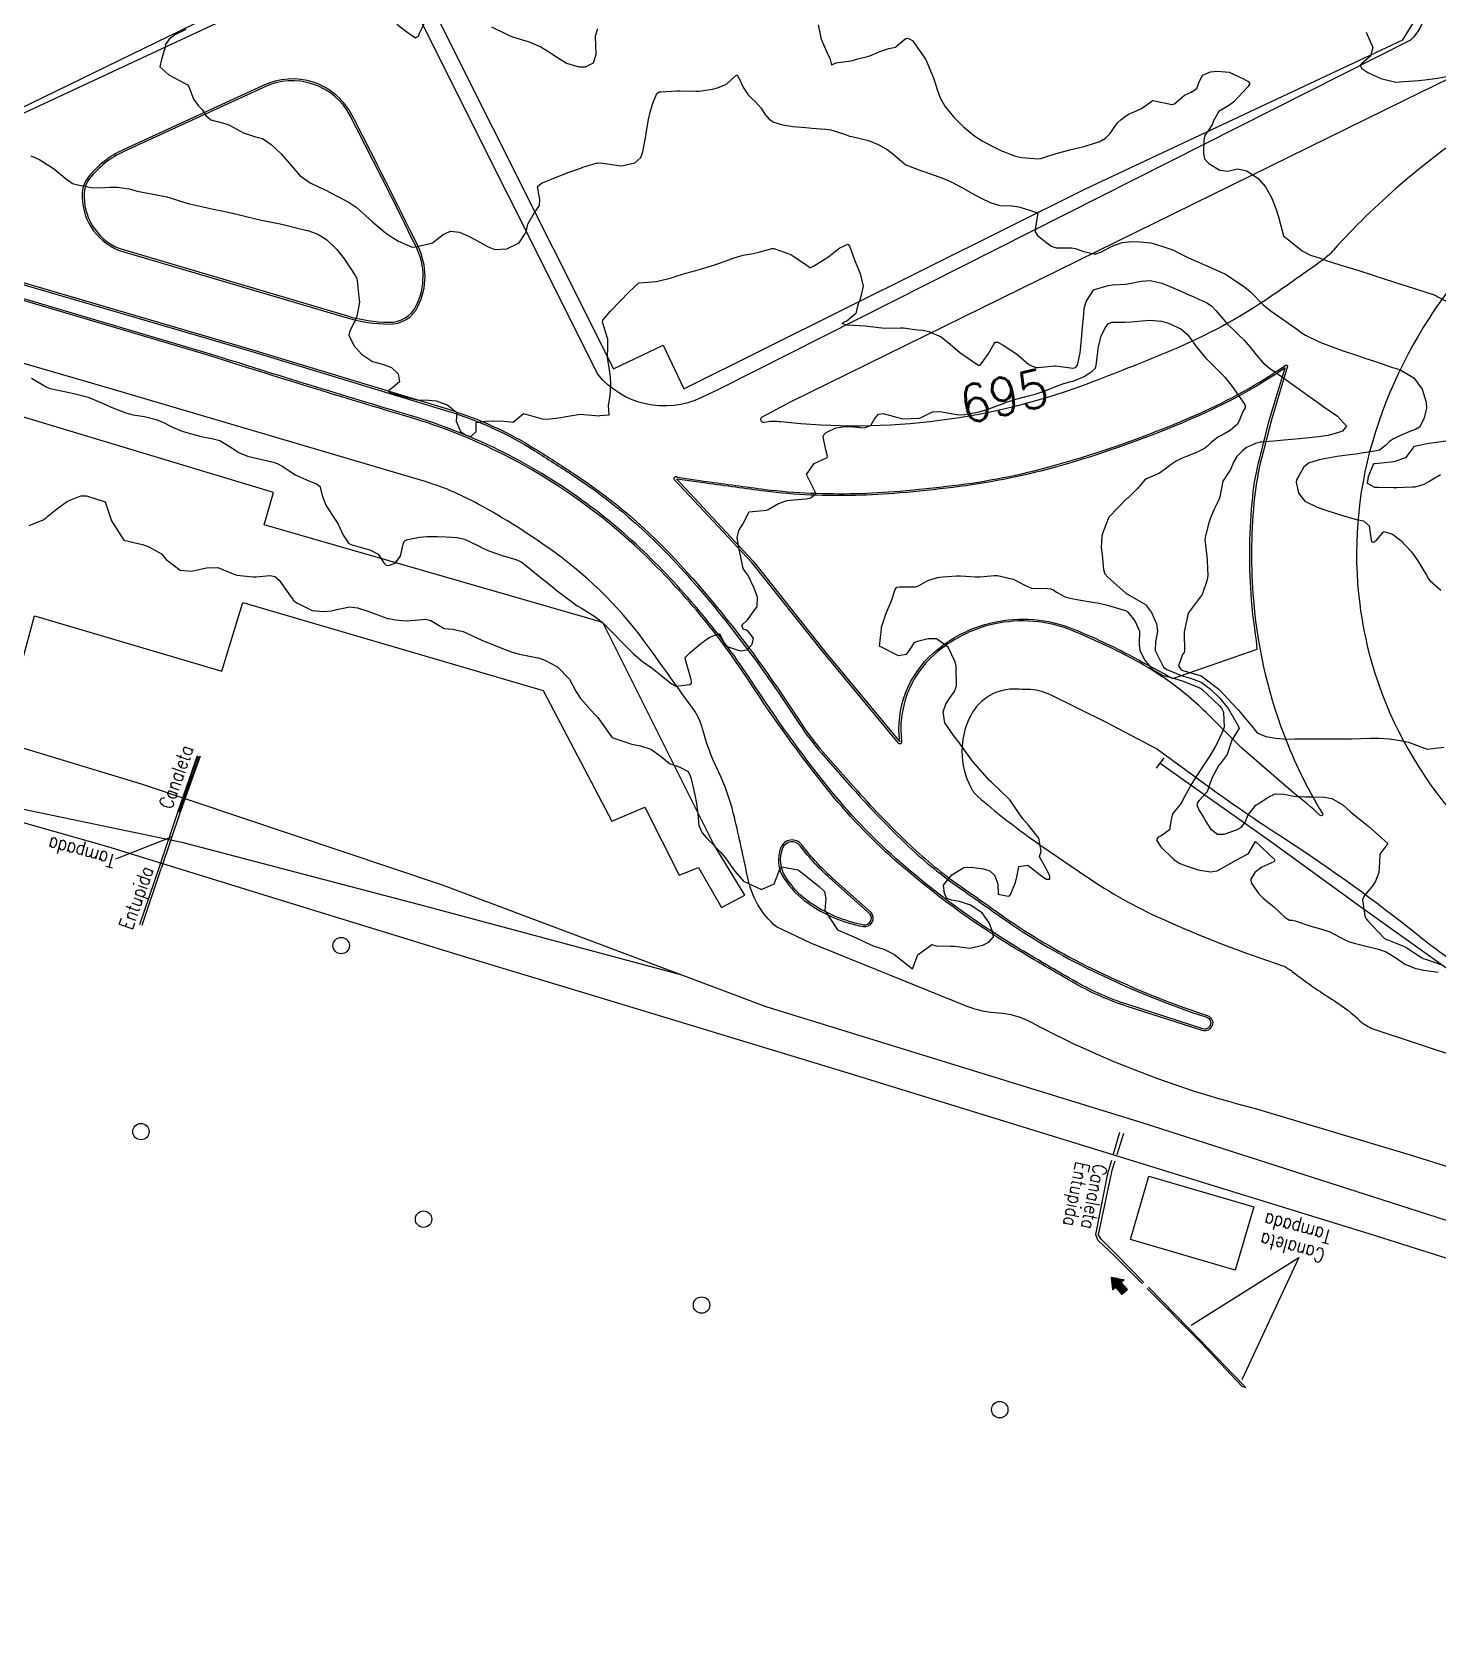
# Model space of a CAD drawing. Header units: metres. Extents: x 286371 to 293043, y 7462578 to 7466404.
# Drawn here: x 288506.8 to 288655.3, y 7465092.8 to 7465263 of the extents above; entities that cross this region are included whole.
import ezdxf
from ezdxf.enums import TextEntityAlignment as Align

# ---------------------------------------------------------------- set-up
doc = ezdxf.new("R2010")
doc.units = ezdxf.units.M
doc.header["$MEASUREMENT"] = 0
doc.linetypes.add('CONTINUO', pattern=[0])
doc.linetypes.add('TRACEJADO', pattern=[8.7, 8, -0.7])
for name, color, linetype in [('CANALETA', 151, 'Continuous'), ('Canteiro', 45, 'Continuous'), ('Cotas', 45, 'Continuous'), ('Curvas de Nivel 1m', 11, 'Continuous'), ('Curvas de Nivel 5m', 15, 'Continuous'), ('Edificações', 30, 'Continuous'), ('Linha Férrea', 20, 'Continuous'), ('Pontes_Viadutos_Tubos', 190, 'Continuous'), ('Postes', 20, 'Continuous'), ('TEXTO', 45, 'Continuous'), ('Vias primárias', 230, 'Continuous')]:
    doc.layers.add(name, color=color, linetype=linetype)
doc.styles.add('ROMANS', font='romans', dxfattribs={"height": 0.2})
doc.styles.add('Style-STANDARD', font='STANDARD.shx')

msp = doc.modelspace()

# ---------------------------------------------------------------- hatches: boundary and pattern name
at = {"layer": 'TEXTO'}
msp.add_hatch(color=256, dxfattribs=at).paths.add_polyline_path([(288621.96, 7465129.72), (288621.28, 7465130.48), (288620.96, 7465130.19), (288620.82, 7465131.53), (288622.14, 7465131.26), (288621.83, 7465130.97), (288622.51, 7465130.22)])

# ---------------------------------------------------------------- linework, layer by layer
at = {"layer": 'CANALETA', "linetype": 'TRACEJADO', "flags": 128}
for points in [[(288522.25, 7465180.73), (288522.47, 7465180.65)], [(288518.21, 7465168.79), (288520.23, 7465174.76)], [(288518.43, 7465168.71), (288520.45, 7465174.68)], [(288619.18, 7465136.06), (288620.44, 7465142.47), (288621.7, 7465146.86)], [(288619.44, 7465136.02), (288620.88, 7465142.84), (288622.13, 7465146.73)], [(288630.22, 7465124.68), (288621.13, 7465133.79)], [(288630.33, 7465124.75), (288621.3, 7465133.97)], [(288633.47, 7465121.24), (288634.59, 7465120.02), (288635, 7465119.9), (288633.64, 7465121.3)]]:
    msp.add_lwpolyline(points, dxfattribs=at)
at = {"layer": 'CANALETA', "linetype": 'CONTINUO'}
for points in [[(288520.23, 7465174.76, 696.01), (288522.25, 7465180.73, 695.87), (288524.3, 7465186.62, 695.89)], [(288524.57, 7465186.54, 695.94), (288522.47, 7465180.65, 695.86), (288520.45, 7465174.68, 696.01)], [(288522.3, 7465180.76, 695.46), (288524.33, 7465186.55, 695.6)], [(288522.42, 7465180.69, 695.46), (288524.51, 7465186.55, 695.6)], [(288621.13, 7465133.79, 696.13), (288619.39, 7465135.43, 695.98), (288619.18, 7465136.06, 696.26)], [(288621.3, 7465133.97, 695.95), (288619.73, 7465135.55, 696), (288619.44, 7465136.02, 696.26)], [(288629.24, 7465126.46, 0), (288640.59, 7465133.62, 0), (288634.57, 7465120.7, 0)], [(288633.47, 7465121.24, 696.47), (288630.22, 7465124.68, 696.44)], [(288633.64, 7465121.3, 696.47), (288630.33, 7465124.75, 696.46)]]:
    msp.add_polyline3d(points, dxfattribs=at)
at = {"layer": 'Canteiro'}
for points in [[(288531.25, 7465257.15), (288516.52, 7465250.4, 0.117172), (288512.9, 7465247.58, 0.154186), (288512.32, 7465246.07, 0.320372), (288515.98, 7465240.19), (288540.13, 7465233.04, 0.067934), (288544.52, 7465232.37, 0.28999), (288547.39, 7465234.12, 0.232845), (288547.4, 7465240.29, 0.004482), (288540.44, 7465254.13, 0.410443)], [(288636.14, 7465198.78, -0.023243), (288635.56, 7465203.65, -0.044187), (288635.73, 7465213.93, -0.036441), (288636.47, 7465218.05), (288637.51, 7465222.12), (288639.15, 7465227.55, -0.044781), (288630.12, 7465222.54, -0.037041), (288614.64, 7465217.01, -0.037349), (288604.08, 7465214.93, -0.008097), (288598.47, 7465214.35, -0.031882), (288589.07, 7465214.13, -0.021445), (288584.21, 7465214.54, -0.003923), (288577.98, 7465215.37), (288574.95, 7465215.81, -0.083877), (288574.88, 7465215.83), (288582.98, 7465207.14), (288590.54, 7465197.62), (288598.45, 7465188.08, -0.247418), (288602.02, 7465197.47, -0.125507), (288608.29, 7465200.68, -0.15412), (288616.8, 7465199.98, -0.024189), (288623, 7465197.08, 0.005694), (288627.3, 7465194.77), (288636.21, 7465197.87)], [(288595.29, 7465169.91), (288591.3, 7465173.46, -0.04773), (288587.94, 7465177.08, 0.581344), (288586.08, 7465176.83, 0.245607), (288586.38, 7465173.77, 0.09351), (288588.85, 7465171.21, 0.108177), (288594.62, 7465168.76, 0.703917)]]:
    msp.add_lwpolyline(points, format="xyb", close=True, dxfattribs=at)
msp.add_lwpolyline([(288501.95, 7465237.49), (288529.93, 7465229.32), (288550.72, 7465222.99, -0.066343), (288559.9, 7465218.8, -0.004846), (288563.86, 7465216.26, -0.063812), (288575.2, 7465206.56, -0.0311), (288584.46, 7465194.96, -0.008169), (288587.87, 7465189.93, 0.034791), (288590.19, 7465186.87), (288593.41, 7465183.22, 0.022364), (288599.43, 7465176.99, 0.037234), (288604.76, 7465172.65, -0.002292), (288608.92, 7465169.72, 0.036792), (288617.39, 7465164.59, 0.038264), (288630.87, 7465158.98, -0.998544), (288630.47, 7465157.77), (288622.42, 7465160.36, -0.051273), (288617.18, 7465162.66, -0.006638), (288610.74, 7465166.43, -0.044986), (288598.07, 7465175.73, -0.043462), (288590.86, 7465183.3, -0.024143), (288582.86, 7465194.38, 0.057639), (288571.39, 7465208.19, 0.073972), (288556.7, 7465218.58, 0.044762), (288546.75, 7465222.53, -0.004705), (288525.67, 7465229.01), (288476.94, 7465243.45)], format="xyb", dxfattribs=at)
at = {"layer": 'Curvas de Nivel 1m', "flags": 128}
for points, elevation in [([(288523.04, 7465263.29), (288521.9, 7465262.72), (288521.31, 7465262.25), (288520.92, 7465261.7), (288520.82, 7465261.32), (288520.5, 7465260.11), (288520.3, 7465259.33), (288521.25, 7465258.49), (288522.85, 7465257.67), (288523.23, 7465257.46), (288523.37, 7465257.28), (288523.87, 7465255.94), (288524.37, 7465255.27), (288524.77, 7465254.85), (288525.18, 7465254.19), (288525.69, 7465253.76), (288527.17, 7465253.37), (288527.58, 7465253.22), (288529.15, 7465252.38), (288530.32, 7465252), (288531.14, 7465251.77), (288532.07, 7465251.15), (288533.12, 7465250.16), (288534, 7465249.12), (288535.09, 7465247.86), (288536.18, 7465247.09), (288537.07, 7465246.69), (288537.77, 7465246.36), (288539.05, 7465245.69), (288540.32, 7465245.03), (288541.04, 7465244.54), (288542.77, 7465242.99), (288543.01, 7465242.76), (288544.15, 7465241.81), (288544.99, 7465241.24), (288545.51, 7465240.95), (288546.97, 7465240.31), (288547.53, 7465240.36), (288548.98, 7465240.72), (288549.11, 7465240.77), (288549.27, 7465240.89), (288550.23, 7465241.64), (288551, 7465241.99), (288551.95, 7465241.89), (288552.98, 7465241.44), (288554.11, 7465240.82), (288554.97, 7465240.32), (288555.69, 7465240.07), (288556.96, 7465240.12), (288558.25, 7465240.75), (288558.99, 7465241.89), (288559.15, 7465242.59), (288559.19, 7465242.73), (288559.86, 7465243.89), (288560.42, 7465244.71), (288560.44, 7465245.32), (288560.18, 7465246.72), (288560.7, 7465247.08), (288561.07, 7465247.24), (288562.1, 7465247.67), (288563.08, 7465248.05), (288563.54, 7465248.21), (288564.76, 7465248.65), (288565, 7465248.74), (288565.1, 7465248.77), (288566.54, 7465249.19), (288567.1, 7465249.18), (288568.78, 7465248.91), (288569.1, 7465248.9), (288570.48, 7465249.19), (288571.11, 7465249.77), (288571.31, 7465250.36), (288571.35, 7465250.55), (288571.62, 7465252.07), (288571.71, 7465252.55), (288571.93, 7465253.78), (288572.1, 7465254.54), (288572.35, 7465255.39), (288572.8, 7465256.53), (288573.06, 7465256.7), (288573.23, 7465256.72), (288574.92, 7465256.8), (288575.22, 7465256.82), (288576.91, 7465256.78), (288577.22, 7465256.77), (288578.69, 7465256.97), (288579.22, 7465257.12), (288580.15, 7465257.51), (288581.12, 7465258.41), (288581.24, 7465258.46), (288581.29, 7465258.45), (288581.34, 7465258.4), (288581.94, 7465257.11), (288582.46, 7465256.39), (288582.83, 7465256), (288583.2, 7465255.67), (288583.8, 7465254.97), (288584.21, 7465254.35), (288584.65, 7465253.82), (288585.17, 7465253.51), (288586.07, 7465253.23), (288587.17, 7465253.05), (288588.52, 7465252.93), (288589.16, 7465252.87), (288590.66, 7465252.75), (288591.16, 7465252.68), (288592.61, 7465252.22), (288593.15, 7465252.04), (288593.38, 7465251.98), (288595.14, 7465251.56), (288596.18, 7465251.13), (288597.13, 7465250.6), (288597.72, 7465250.15), (288599.11, 7465248.99), (288600.86, 7465248.34), (288601.1, 7465248.27), (288601.61, 7465248.09), (288603.09, 7465247.55), (288603.96, 7465247.17), (288605.07, 7465246.58), (288606.06, 7465246.02), (288607.06, 7465245.49), (288608.01, 7465245.02), (288609.04, 7465244.71), (288610.34, 7465244.65), (288611.04, 7465244.57), (288613.02, 7465243.91), (288612.74, 7465242.18), (288612.75, 7465241.92), (288612.99, 7465241.53), (288614.45, 7465240.42), (288614.97, 7465240.24), (288616.6, 7465240.23), (288616.97, 7465240.17), (288617.88, 7465239.84), (288618.96, 7465239.59), (288619.18, 7465239.6), (288619.75, 7465239.81), (288620.54, 7465240.24), (288620.97, 7465240.46), (288621.94, 7465240.81), (288622.98, 7465240.9), (288623.85, 7465240.88), (288624.98, 7465240.76), (288626.34, 7465240.35), (288626.97, 7465240.12), (288627.28, 7465240.01), (288627.91, 7465239.69), (288628.96, 7465239.18), (288630, 7465238.71), (288630.94, 7465238.29), (288632.48, 7465237.61), (288632.79, 7465237.47), (288632.93, 7465237.4), (288633.49, 7465237.03), (288634.91, 7465236.08), (288635.5, 7465235.57), (288636.88, 7465234.19), (288637.69, 7465233.53), (288638.86, 7465232.72), (288640.59, 7465231.49), (288640.84, 7465231.3), (288641.3, 7465231.01), (288642.82, 7465230.26), (288644.67, 7465229.56), (288644.81, 7465229.52), (288645.09, 7465229.42), (288646.8, 7465228.85), (288647.59, 7465228.58), (288648.79, 7465228.18), (288650.51, 7465227.6), (288650.78, 7465227.52), (288651.36, 7465227.33), (288652.76, 7465226.49), (288653.63, 7465225.29), (288654.06, 7465223.95), (288654.07, 7465223.28), (288653.8, 7465222.19), (288653.33, 7465221.29), (288652.93, 7465221.06), (288652.68, 7465220.97), (288651.49, 7465220.5), (288650.67, 7465220.09), (288650.2, 7465219.81), (288649.76, 7465219.35), (288649.13, 7465218.87), (288648.64, 7465218.75), (288647.43, 7465218.59), (288646.64, 7465218.44), (288645.72, 7465218.33), (288644.64, 7465218.2), (288643.09, 7465217.91), (288642.63, 7465217.82), (288641.63, 7465217.48), (288641.08, 7465217.02), (288640.6, 7465216.14), (288640.37, 7465215.72), (288640.32, 7465215.5), (288640.58, 7465214.32), (288641.24, 7465213.48), (288642.55, 7465212.85), (288643.46, 7465212.54), (288644.55, 7465212.18), (288645.11, 7465211.99), (288646.54, 7465211.58), (288646.68, 7465211.55), (288647.43, 7465211.39), (288648.02, 7465210.87), (288648.23, 7465209.37), (288648.31, 7465209.17), (288648.5, 7465209.15), (288648.81, 7465209.36), (288649.59, 7465210.28), (288650.51, 7465210.01), (288651.39, 7465209.32), (288652.49, 7465208.13), (288653.09, 7465207.3), (288654.08, 7465205.65), (288654.3, 7465205.28), (288654.44, 7465205.1), (288655.59, 7465204.09)], 693), ([(288545.33, 7465263.84), (288546.52, 7465262.93), (288547.31, 7465262.41), (288547.62, 7465262.6), (288547.74, 7465262.91), (288548.27, 7465263.96)], 692), ([(288555.33, 7465263.56), (288556.99, 7465262.77), (288557.31, 7465262.61), (288557.56, 7465262.51), (288559.3, 7465261.97), (288560.56, 7465261.45), (288561.29, 7465261), (288561.7, 7465260.7), (288563.27, 7465259.72), (288564.57, 7465259.35), (288565.26, 7465259.36), (288566.12, 7465259.78), (288566.39, 7465260.63), (288566.36, 7465261.56), (288566.33, 7465262.63), (288566.57, 7465263.38)], 692), ([(288589.82, 7465263.78), (288590.14, 7465262.26), (288590.87, 7465260.66), (288591.06, 7465260.25), (288591.26, 7465259.54), (288591.75, 7465259.75), (288593.27, 7465259.99), (288593.46, 7465260.03), (288594.04, 7465260.2), (288595.04, 7465260.42), (288595.28, 7465260.49), (288596.45, 7465261), (288597.29, 7465261.27), (288598.01, 7465261.43), (288598.8, 7465262.13), (288599.08, 7465262.35), (288599.31, 7465262.36), (288599.79, 7465262.12), (288601.1, 7465260.27), (288601.2, 7465260.1), (288601.27, 7465259.96), (288602.06, 7465258.08), (288602.45, 7465256.85), (288602.71, 7465256.07), (288603.2, 7465255.18), (288604.12, 7465254.05), (288605.17, 7465253.01), (288606.38, 7465252.02), (288607.15, 7465251.53), (288608.14, 7465250.99), (288609.13, 7465250.51), (288610.59, 7465249.95), (288611.12, 7465249.79), (288611.3, 7465249.77), (288613.12, 7465249.62), (288613.37, 7465249.66), (288614.1, 7465249.9), (288614.87, 7465250.15), (288615.13, 7465250.23), (288616.41, 7465250.59), (288617.14, 7465250.74), (288618.02, 7465250.96), (288619.14, 7465251.31), (288619.53, 7465251.44), (288620.19, 7465251.81), (288620.66, 7465252.3), (288621.17, 7465253.06), (288621.5, 7465253.46), (288621.85, 7465253.77), (288622.62, 7465254.34), (288623.2, 7465254.58), (288624, 7465254.94), (288625.06, 7465255.73), (288625.16, 7465255.78), (288625.22, 7465255.79), (288625.55, 7465255.72), (288627.2, 7465255.37), (288627.46, 7465255.43), (288627.77, 7465255.69), (288628.54, 7465256.36), (288629.22, 7465256.67), (288629.83, 7465257.06), (288630.05, 7465257.65), (288630.43, 7465258.47), (288631.26, 7465258.82), (288631.99, 7465258.9), (288633.26, 7465258.77), (288634.75, 7465258.08), (288635.24, 7465257.78), (288635.43, 7465257.57), (288635.23, 7465257.24), (288633.71, 7465255.6), (288633.2, 7465255.25), (288632.17, 7465254.64), (288631.59, 7465253.63), (288631.48, 7465253.32), (288631.16, 7465252.8), (288630.69, 7465252.1), (288630.56, 7465251.64), (288630.53, 7465250.23), (288630.65, 7465249.64), (288631.11, 7465249.12), (288632.26, 7465248.45), (288633.09, 7465248.33), (288634.12, 7465248.56), (288635.1, 7465248.36), (288636.31, 7465247.56), (288637.07, 7465246.67), (288637.7, 7465245.53), (288638.18, 7465244.38), (288638.45, 7465243.52), (288638.99, 7465241.51), (288640.97, 7465239.92), (288641.82, 7465239.47), (288642.96, 7465239.09), (288643.49, 7465238.91), (288644.95, 7465238.44), (288646.33, 7465238.02), (288646.94, 7465237.83), (288648.35, 7465237.37), (288648.93, 7465237.18), (288649.19, 7465237.1), (288650.92, 7465236.53), (288652.05, 7465236.18), (288652.91, 7465235.91), (288654.89, 7465235.27), (288656.88, 7465234.21)], 692), ([(288647.7, 7465263.01), (288648.43, 7465261.38), (288648.18, 7465260.48), (288647.27, 7465259.69), (288647.13, 7465259.54), (288647.12, 7465259.4), (288647.26, 7465259.16), (288647.9, 7465258.74), (288649.25, 7465258.1), (288650.84, 7465257.74), (288651.24, 7465257.76), (288651.71, 7465257.8), (288653.24, 7465257.91), (288653.92, 7465257.97), (288655.25, 7465258.14), (288656.19, 7465258.31)], 691), ([(288506.7, 7465249.96), (288507.12, 7465249.77), (288507.62, 7465249.53), (288509.09, 7465248.62), (288510.46, 7465247.48), (288511.07, 7465247.04), (288511.65, 7465246.88), (288513.06, 7465246.62), (288513.93, 7465246.56), (288515.06, 7465246.64), (288515.82, 7465246.64), (288517.06, 7465246.46), (288517.92, 7465246.23), (288519.05, 7465246), (288519.61, 7465245.9), (288521.05, 7465245.6), (288522.08, 7465245.3), (288523.04, 7465244.99), (288523.43, 7465244.89), (288525.03, 7465244.52), (288525.94, 7465244.33), (288527.03, 7465244.09), (288528.45, 7465243.78), (288529.02, 7465243.66), (288531.01, 7465243.16), (288533.01, 7465242.78), (288533.47, 7465242.67), (288535, 7465242.28), (288536.06, 7465242.03), (288536.99, 7465241.68), (288537.96, 7465241.06), (288538.97, 7465240.09), (288539.8, 7465239.03), (288540.93, 7465237.31), (288541.1, 7465237.01), (288541.16, 7465236.77), (288541.32, 7465235.01), (288541.39, 7465234.5), (288541.12, 7465233.01), (288541.03, 7465232.84), (288540.85, 7465232.43), (288540.38, 7465231.47), (288540.28, 7465231.02), (288540.81, 7465229.93), (288541.61, 7465229), (288542.78, 7465228.24), (288543.82, 7465227.93), (288544.77, 7465227.59), (288545.49, 7465226.94), (288545.62, 7465226.07), (288544.74, 7465225.33), (288544.51, 7465225.18), (288544.54, 7465224.96), (288544.73, 7465224.87), (288544.84, 7465224.84), (288546.73, 7465224.37), (288547.46, 7465224.17), (288548.72, 7465224.16), (288549.51, 7465224.09), (288550.72, 7465223.63), (288551.67, 7465222.85), (288551.61, 7465221.93), (288552.07, 7465220.84), (288552.67, 7465220.45), (288553.17, 7465220.32), (288553.7, 7465220.82), (288553.71, 7465221.79), (288554.69, 7465221.92), (288555.53, 7465221.95), (288556.69, 7465221.92), (288557.61, 7465221.84), (288558.7, 7465222.74), (288560.7, 7465222.18), (288561.25, 7465222.15), (288562.7, 7465222.3), (288563.01, 7465222.37), (288564.7, 7465222.65), (288566.7, 7465222.5), (288566.82, 7465222.51), (288567.78, 7465222.61), (288567.69, 7465223.57), (288567.86, 7465224.6), (288567.94, 7465225.79), (288567.91, 7465226.6), (288567.77, 7465227.61), (288567.6, 7465228.6), (288567.62, 7465229.79), (288567.61, 7465230.6), (288567.07, 7465232.39), (288567.08, 7465232.61), (288567.91, 7465233.56), (288568.88, 7465234.58), (288569.88, 7465235.59), (288570.91, 7465236.55), (288572.77, 7465236.68), (288572.92, 7465236.7), (288574.35, 7465237.07), (288574.93, 7465237.26), (288575.85, 7465237.56), (288576.93, 7465237.85), (288577.42, 7465237.98), (288578.94, 7465238.43), (288580.42, 7465238.95), (288580.96, 7465239.16), (288581.91, 7465239.44), (288582.96, 7465239.65), (288583.56, 7465239.77), (288584.97, 7465240.15), (288585.16, 7465240.15), (288586.96, 7465239.54), (288588.77, 7465238.29), (288588.94, 7465238.16), (288589.08, 7465238.14), (288589.33, 7465238.28), (288590.31, 7465238.9), (288590.96, 7465239.33), (288591.48, 7465239.73), (288592.12, 7465240.24), (288592.98, 7465240.63), (288593.16, 7465240.41), (288593.23, 7465240.22), (288593.69, 7465238.95), (288593.98, 7465238.2), (288594.26, 7465237.52), (288594.58, 7465236.2), (288594.28, 7465234.81), (288594.03, 7465234.21), (288593.8, 7465233.28), (288592.85, 7465232.5), (288592.65, 7465232.42), (288592.32, 7465232.23), (288592.84, 7465232.12), (288592.95, 7465232.11), (288594.84, 7465231.99), (288595.07, 7465231.96), (288596.84, 7465231.76), (288598.5, 7465231.79), (288598.84, 7465231.78), (288600.31, 7465231.58), (288600.84, 7465231.53), (288601.52, 7465231.4), (288602.83, 7465230.82), (288603.79, 7465230.05), (288604.8, 7465229.18), (288606.48, 7465228.01), (288606.78, 7465227.84), (288606.94, 7465227.85), (288607.07, 7465228), (288607.78, 7465229.01), (288608.35, 7465229.98), (288608.52, 7465230.28), (288608.82, 7465230.27), (288609.39, 7465229.97), (288610.8, 7465229.03), (288612.1, 7465227.92), (288612.78, 7465227.61), (288613.08, 7465227.61), (288614.78, 7465227.77), (288614.9, 7465227.76), (288616.78, 7465227.54), (288617.02, 7465227.61), (288617.22, 7465227.85), (288617.5, 7465229.15), (288617.59, 7465229.84), (288617.68, 7465230.99), (288617.75, 7465231.84), (288617.85, 7465232.85), (288617.94, 7465233.84), (288618.14, 7465234.58), (288618.9, 7465235.77), (288618.93, 7465235.79), (288619.03, 7465235.82), (288620.48, 7465236.24), (288620.91, 7465236.31), (288622.29, 7465236.39), (288622.91, 7465236.49), (288623.95, 7465236.72), (288624.92, 7465236.77), (288626.15, 7465236.49), (288626.91, 7465236.19), (288628.08, 7465235.69), (288628.9, 7465235.32), (288629.52, 7465235.04), (288630.89, 7465234.42), (288631.37, 7465234.12), (288631.85, 7465233.63), (288632.86, 7465232.41), (288633.24, 7465232), (288633.65, 7465231.6), (288634.27, 7465231.02), (288634.83, 7465230.47), (288635.25, 7465230), (288635.6, 7465229.57), (288636.13, 7465228.89), (288636.79, 7465228.13), (288637.51, 7465227.53), (288638.76, 7465226.66), (288640.4, 7465225.49), (288640.6, 7465225.35), (288640.74, 7465225.24), (288641.53, 7465224.68), (288642.72, 7465223.82), (288643.26, 7465223.45), (288644.7, 7465222.44), (288645.62, 7465221.41), (288645.22, 7465220.87), (288644.67, 7465220.68), (288643.68, 7465220.43), (288642.67, 7465220.28), (288641.33, 7465220.15), (288640.66, 7465220.07), (288639.05, 7465219.91), (288638.66, 7465219.87), (288638.34, 7465219.85), (288636.66, 7465219.72), (288636.52, 7465219.7), (288636.03, 7465219.56), (288635.09, 7465219.14), (288634.64, 7465218.81), (288634.05, 7465218.18), (288633.71, 7465217.6), (288633.4, 7465216.81), (288632.59, 7465215.61), (288632.26, 7465213.93), (288632.15, 7465213.62), (288631.62, 7465212.56), (288631.23, 7465211.63), (288631.07, 7465211.1), (288630.7, 7465209.64), (288630.69, 7465209.45), (288630.88, 7465207.64), (288630.92, 7465207.18), (288630.98, 7465205.64), (288630.91, 7465205.16), (288630.41, 7465203.64), (288629.54, 7465202.51), (288628.93, 7465201.67), (288628.52, 7465199.83), (288628.5, 7465199.67), (288628.49, 7465199.53), (288628.53, 7465197.67), (288628.49, 7465197.51), (288628.32, 7465197.29), (288627.89, 7465196.09), (288628.19, 7465195.68), (288628.29, 7465195.62), (288628.36, 7465195.6), (288630.28, 7465195.04), (288632.16, 7465193.62), (288632.26, 7465193.51), (288634.07, 7465191.59), (288634.23, 7465191.41), (288635.78, 7465189.56), (288636.19, 7465189.02), (288637.1, 7465188.62), (288638.18, 7465188.45), (288639.32, 7465188.36), (288640.18, 7465188.38), (288641.27, 7465188.39), (288642.18, 7465188.39), (288643.24, 7465188.39), (288644.18, 7465188.39), (288645.2, 7465188.39), (288646.18, 7465188.4), (288647.15, 7465188.42), (288648.18, 7465188.44), (288649.1, 7465188.44), (288650.18, 7465188.37), (288651.29, 7465188.21), (288652.17, 7465188.02), (288654.16, 7465187.28), (288655.92, 7465187.51)], 694), ([(288656.12, 7465219.8), (288654.66, 7465219.62), (288654.35, 7465219.58), (288652.96, 7465219.3), (288652.73, 7465219.23), (288652.65, 7465219.07), (288651.88, 7465218.07), (288650.63, 7465217.65), (288650.36, 7465217.61), (288648.63, 7465217.44), (288648.56, 7465217.43), (288648.45, 7465217.37), (288647.92, 7465216.06), (288647.83, 7465215.38), (288648.59, 7465214.96), (288649, 7465214.95), (288650.59, 7465214.94), (288650.97, 7465214.94), (288652.59, 7465215), (288652.88, 7465215.01), (288653.85, 7465215.29), (288654.33, 7465215.55), (288654.6, 7465215.74), (288655.56, 7465216.31)], 692), ([(288506.51, 7465210.92), (288508, 7465211.51), (288508.3, 7465211.73), (288508.53, 7465211.94), (288509.4, 7465212.63), (288510.55, 7465213.47), (288511.98, 7465214.04), (288512.56, 7465214.03), (288514.55, 7465213.41), (288515.22, 7465211.4), (288516.49, 7465209.38), (288518.49, 7465208.91), (288519.16, 7465208.67), (288520.47, 7465207.91), (288520.97, 7465207.32), (288522.45, 7465206.18), (288523.65, 7465206.08), (288524.45, 7465206.26), (288525.25, 7465206.45), (288526.45, 7465206.48), (288527.71, 7465205.95), (288528.44, 7465205.66), (288530.14, 7465205.48), (288530.44, 7465205.48), (288531.97, 7465205.63), (288532.44, 7465205.54), (288532.9, 7465205.14), (288534.18, 7465203.35), (288534.34, 7465203.12), (288534.4, 7465203.04), (288534.76, 7465202.75), (288536.39, 7465201.92), (288537.61, 7465201.84), (288538.39, 7465201.91), (288539.33, 7465202.1), (288540.39, 7465202.32), (288541.18, 7465202.22), (288542.38, 7465201.82), (288544.17, 7465201.16), (288544.37, 7465201.1), (288544.48, 7465201.08), (288545.18, 7465200.95), (288546.36, 7465200.83), (288547.25, 7465200.92), (288548.37, 7465201.01), (288548.93, 7465200.89), (288549.82, 7465200.34), (288550.35, 7465200.03), (288551.25, 7465199.95), (288552.35, 7465199.71), (288554.33, 7465198.8), (288556.32, 7465198), (288557.53, 7465197.54), (288558.31, 7465197.31), (288560.05, 7465196.98), (288560.31, 7465196.92), (288560.98, 7465196.7), (288562.29, 7465195.98), (288563.57, 7465194.67), (288564.26, 7465193.43), (288564.72, 7465192.65), (288566.22, 7465190.98), (288566.55, 7465190.62), (288567.58, 7465189.21), (288568.02, 7465188.6), (288568.18, 7465188.48), (288568.37, 7465188.41), (288570.17, 7465187.82), (288571.08, 7465187.64), (288572.17, 7465187.29), (288573.26, 7465186.52), (288574.13, 7465185.79), (288575.22, 7465185.39), (288576.12, 7465184.94), (288576.33, 7465184.47), (288576.41, 7465184.17), (288576.8, 7465182.46), (288577, 7465181.54), (288577.12, 7465180.46), (288577.24, 7465179.25), (288577.58, 7465178.45), (288578.02, 7465177.95), (288579.52, 7465176.42), (288579.99, 7465175.88), (288581.05, 7465174.4), (288581.95, 7465173.34), (288583.79, 7465172.5), (288583.94, 7465172.5), (288585.19, 7465173.09), (288585.69, 7465174.33), (288585.74, 7465174.55), (288585.97, 7465174.87), (288587.73, 7465174.54), (288587.96, 7465174.35), (288588.03, 7465174.29), (288589.94, 7465172.79), (288590.49, 7465172.26), (288590.65, 7465171.52), (288590.55, 7465170.25), (288591.87, 7465168.23), (288593.86, 7465167.36), (288595.4, 7465166.63), (288595.85, 7465166.45), (288596.78, 7465166.16), (288597.83, 7465165.63), (288599.8, 7465164.11), (288600.36, 7465165.57), (288601.08, 7465166.1), (288601.52, 7465166.41), (288601.84, 7465166.66), (288602.3, 7465166.54), (288603.84, 7465166.48), (288604.28, 7465166.49), (288605.84, 7465166.29), (288607.24, 7465166.6), (288607.85, 7465166.9), (288608.37, 7465167.46), (288608.27, 7465167.98), (288607.88, 7465168.94), (288607.17, 7465170), (288605.91, 7465170.83), (288604.76, 7465171.19), (288603.92, 7465171.34), (288603.41, 7465171.54), (288603.19, 7465172.06), (288603.09, 7465172.92), (288603.96, 7465174.04), (288605.22, 7465174.78), (288605.98, 7465174.84), (288607.31, 7465174.66), (288607.97, 7465174.46), (288608.47, 7465173.98), (288608.83, 7465173.08), (288608.84, 7465171.97), (288609.92, 7465171.77), (288610.06, 7465171.82), (288610.14, 7465171.95), (288610.68, 7465173.2), (288610.86, 7465173.94), (288611.02, 7465174.89), (288611.98, 7465175.06), (288613.45, 7465173.9), (288613.95, 7465173.58), (288614.29, 7465173.55), (288614.32, 7465173.89), (288613.96, 7465174.62), (288613.21, 7465175.91), (288613.38, 7465176.52), (288613.15, 7465177.91), (288612.04, 7465179.28), (288611.47, 7465179.93), (288610.08, 7465181.95), (288608.11, 7465183.83), (288607.94, 7465183.99), (288606.14, 7465186.01), (288604.69, 7465188.04), (288604.18, 7465188.7), (288603.22, 7465190.06), (288603.03, 7465191.25), (288603.33, 7465192.06), (288603.69, 7465192.61), (288604.25, 7465193.37), (288604.42, 7465193.88), (288604.45, 7465194.04), (288604.41, 7465195.93), (288604.4, 7465196.04), (288604.3, 7465196.51), (288603.57, 7465198.06), (288602.34, 7465198.96), (288601.46, 7465198.96), (288600.33, 7465198.65), (288599.93, 7465198.51), (288599.7, 7465198.11), (288599.14, 7465197.29), (288598.31, 7465197.15), (288596.32, 7465198.16), (288596.51, 7465200), (288596.54, 7465200.16), (288596.97, 7465201.56), (288597.22, 7465202.15), (288597.59, 7465202.96), (288597.96, 7465204.14), (288598.15, 7465204.41), (288598.43, 7465204.45), (288600.11, 7465204.43), (288600.43, 7465204.53), (288601.41, 7465205.11), (288602.44, 7465205.43), (288603.01, 7465205.5), (288604.44, 7465205.6), (288604.88, 7465205.6), (288606.44, 7465205.49), (288606.94, 7465205.5), (288608.44, 7465205.63), (288608.79, 7465205.63), (288610.43, 7465205.23), (288611.87, 7465204.49), (288612.42, 7465204.28), (288614.05, 7465204.27), (288614.42, 7465204.21), (288614.64, 7465204.12), (288615, 7465203.88), (288615.92, 7465203.37), (288616.4, 7465203.24), (288617.58, 7465203.02), (288618.4, 7465202.88), (288619.5, 7465202.71), (288620.39, 7465202.51), (288622.17, 7465201.98), (288622.39, 7465201.89), (288622.55, 7465201.76), (288623.29, 7465200.83), (288623.79, 7465199.74), (288623.74, 7465198.34), (288623.81, 7465197.74), (288624.31, 7465196.73), (288625.16, 7465195.72), (288626.28, 7465195.07), (288627.13, 7465194.85), (288628.28, 7465194.5), (288630.15, 7465193.76), (288630.27, 7465193.71), (288630.36, 7465193.64), (288632.24, 7465191.87), (288632.45, 7465191.61), (288632.65, 7465191.19), (288632.7, 7465189.61), (288632.58, 7465189.22), (288632.18, 7465188.39), (288631.93, 7465187.86), (288631.8, 7465187.62), (288631.19, 7465186.59), (288630.58, 7465185.64), (288630.41, 7465185.36), (288630.12, 7465184.94), (288629.29, 7465183.66), (288628.4, 7465182), (288628.24, 7465181.68), (288628.07, 7465181.44), (288627.27, 7465180.48), (288627.1, 7465179.7), (288626.95, 7465178.78), (288626.02, 7465178.09), (288625.74, 7465177.99), (288625.57, 7465177.72), (288626, 7465177.01), (288627.37, 7465175.69), (288627.98, 7465175.27), (288628.69, 7465174.96), (288629.97, 7465174.56), (288631.27, 7465174.33), (288631.97, 7465174.46), (288633.98, 7465175.58), (288635.29, 7465176.26), (288636.01, 7465177.55), (288637.99, 7465175.67), (288638.07, 7465175.52), (288638.04, 7465175.46), (288637.98, 7465175.41), (288636.68, 7465174.84), (288635.96, 7465174.28), (288635.53, 7465173.56), (288635.57, 7465173.18), (288635.94, 7465172.6), (288636.39, 7465172.01), (288636.82, 7465171.55), (288637.45, 7465171.06), (288637.91, 7465170.69), (288639.16, 7465169.51), (288639.63, 7465169.24), (288639.89, 7465169.22), (288640.21, 7465169.17), (288641.88, 7465168.62), (288643.03, 7465168.29), (288643.87, 7465168), (288645.02, 7465167.42), (288645.86, 7465166.99), (288646.45, 7465166.8), (288647.85, 7465166.45), (288649.01, 7465166.19), (288649.84, 7465165.89), (288650.73, 7465165.33), (288651.81, 7465164.6), (288652.96, 7465164.15), (288653.8, 7465163.96), (288655.31, 7465163.75)], 696)]:
    msp.add_lwpolyline(points, dxfattribs=dict(at, elevation=elevation))
at = {"layer": 'Curvas de Nivel 5m', "elevation": 695, "flags": 128}
msp.add_lwpolyline([(288506.76, 7465226.47), (288508.39, 7465225.51), (288508.74, 7465225.37), (288508.91, 7465225.33), (288510.74, 7465224.96), (288511.38, 7465224.82), (288512.73, 7465224.47), (288514.33, 7465223.81), (288514.72, 7465223.61), (288515.16, 7465223.41), (288516.71, 7465222.82), (288517.47, 7465222.6), (288518.7, 7465222.41), (288519.92, 7465222.11), (288520.68, 7465221.79), (288521.65, 7465221.31), (288522.67, 7465220.89), (288523.25, 7465220.7), (288524.66, 7465220.31), (288525.81, 7465220.09), (288526.65, 7465219.87), (288527.75, 7465219.22), (288528.64, 7465218.63), (288529.57, 7465218.25), (288530.63, 7465217.97), (288532.13, 7465217.65), (288532.62, 7465217.51), (288533.31, 7465217.13), (288534.6, 7465216.25), (288536.06, 7465215.62), (288536.59, 7465215.41), (288536.82, 7465215.31), (288537.19, 7465215.07), (288537.49, 7465213.99), (288537.84, 7465213.07), (288538.54, 7465211.95), (288538.91, 7465211.43), (288539.14, 7465211.05), (288539.66, 7465209.89), (288540.25, 7465209.03), (288540.49, 7465208.9), (288541.96, 7465208.47), (288542.48, 7465208.34), (288543.37, 7465207.87), (288543.98, 7465206.96), (288544.22, 7465206.71), (288544.46, 7465206.68), (288545.15, 7465206.94), (288545.72, 7465207.69), (288546, 7465208.93), (288546.15, 7465209.28), (288546.5, 7465209.45), (288547.74, 7465209.67), (288548.51, 7465209.76), (288549.63, 7465209.75), (288550.51, 7465209.7), (288551.7, 7465209.65), (288552.5, 7465209.48), (288553.91, 7465208.81), (288554.48, 7465208.49), (288555.04, 7465208.24), (288556.47, 7465207.75), (288557.89, 7465207.32), (288558.46, 7465207.06), (288558.92, 7465206.74), (288560.44, 7465205.49), (288561.43, 7465204.7), (288562.41, 7465203.92), (288564.06, 7465202.66), (288564.39, 7465202.44), (288564.9, 7465202.14), (288566.37, 7465201.24), (288567.12, 7465200.61), (288568.35, 7465199.37), (288569.11, 7465198.58), (288570.32, 7465197.36), (288571.29, 7465196.55), (288572.29, 7465195.84), (288573.96, 7465194.51), (288574.27, 7465194.25), (288574.8, 7465193.96), (288576.27, 7465194.12), (288576.47, 7465194.27), (288576.46, 7465194.47), (288576.41, 7465194.61), (288576.28, 7465195.15), (288575.89, 7465196.48), (288575.8, 7465196.99), (288576.32, 7465197.51), (288577.44, 7465198.46), (288578.34, 7465199.07), (288579.41, 7465199.49), (288579.96, 7465198.42), (288580.11, 7465198.2), (288580.33, 7465198.09), (288581.61, 7465197.68), (288582.33, 7465197.79), (288582.87, 7465198.37), (288583, 7465199.03), (288582.36, 7465199.81), (288581.92, 7465199.96), (288581.78, 7465200.39), (288582.37, 7465200.96), (288583.38, 7465202.36), (288583.43, 7465203.34), (288583.05, 7465204.36), (288582.44, 7465205.63), (288582.13, 7465206.07), (288581.92, 7465206.38), (288581.78, 7465207.07), (288581.5, 7465208.39), (288581.27, 7465209.62), (288581.45, 7465210.39), (288581.87, 7465211.04), (288582.54, 7465212.37), (288584.37, 7465212.53), (288584.55, 7465212.59), (288585.65, 7465213.24), (288586.56, 7465213.55), (288587.25, 7465213.62), (288588.57, 7465213.71), (288589.03, 7465213.82), (288589.62, 7465214.27), (288588.6, 7465216.28), (288589.42, 7465217.47), (288590.63, 7465218.01), (288590.8, 7465218.08), (288590.84, 7465218.25), (288590.64, 7465218.89), (288590.36, 7465220.26), (288590.43, 7465220.49), (288590.67, 7465220.72), (288591.71, 7465221.21), (288592.68, 7465221.36), (288593.57, 7465221.32), (288594.68, 7465221.22), (288595.4, 7465221.47), (288595.8, 7465222.18), (288596.2, 7465222.67), (288596.7, 7465222.73), (288598.63, 7465222.2), (288598.69, 7465222.19), (288600.55, 7465222.25), (288600.7, 7465222.3), (288601.9, 7465222.9), (288602.71, 7465222.95), (288603.45, 7465222.8), (288604.7, 7465222.61), (288605.3, 7465222.63), (288606.71, 7465222.87), (288607.59, 7465223.11), (288608.72, 7465223.54), (288609.03, 7465223.66), (288609.82, 7465223.96), (288610.49, 7465224.19), (288610.73, 7465224.25), (288612.04, 7465224.62), (288612.74, 7465224.78), (288613.59, 7465225.05), (288614.75, 7465225.52), (288615.01, 7465225.62), (288615.68, 7465225.87), (288616.51, 7465226.11), (288616.76, 7465226.16), (288617.94, 7465226.66), (288618.77, 7465227.2), (288619.11, 7465227.49), (288619.21, 7465227.82), (288619.36, 7465229.26), (288619.45, 7465229.81), (288619.72, 7465230.92), (288620.15, 7465231.8), (288620.45, 7465232.21), (288620.85, 7465232.39), (288622.24, 7465232.38), (288622.85, 7465232.4), (288624.07, 7465232.53), (288624.86, 7465232.59), (288626.09, 7465232.48), (288626.85, 7465232.27), (288628.13, 7465231.69), (288628.84, 7465231.07), (288629.87, 7465229.66), (288630.8, 7465228.55), (288631.72, 7465227.63), (288632.77, 7465226.58), (288633.57, 7465225.6), (288634.72, 7465223.93), (288634.92, 7465223.58), (288634.95, 7465223.34), (288634.7, 7465222.94), (288634.31, 7465221.97), (288634.09, 7465221.59), (288633.35, 7465220.93), (288632.67, 7465220.55), (288632.05, 7465220.23), (288631.3, 7465219.63), (288630.98, 7465219.31), (288630.64, 7465219.03), (288629.73, 7465218.57), (288628.63, 7465218.15), (288628.29, 7465218.02), (288627.63, 7465217.69), (288627.03, 7465217.28), (288626.61, 7465216.95), (288625.87, 7465216.45), (288624.6, 7465215.87), (288624.5, 7465215.83), (288624.35, 7465215.74), (288623.53, 7465214.8), (288622.57, 7465213.85), (288622.52, 7465213.81), (288622.45, 7465213.77), (288621.53, 7465212.8), (288620.53, 7465211.79), (288619.97, 7465210.35), (288619.79, 7465209.81), (288619.71, 7465208.58), (288619.82, 7465207.8), (288619.99, 7465206.27), (288620.13, 7465205.8), (288620.44, 7465205.47), (288622.33, 7465203.77), (288622.41, 7465203.71), (288622.52, 7465203.66), (288624.4, 7465202.57), (288625.04, 7465201.72), (288625.56, 7465200.53), (288625.68, 7465199.71), (288625.45, 7465198.61), (288625.44, 7465197.72), (288626.3, 7465195.96), (288626.67, 7465195.7), (288628.28, 7465195.05), (288629.17, 7465194.78), (288630.28, 7465194.38), (288631.27, 7465193.63), (288632.25, 7465192.67), (288633.14, 7465191.6), (288634.2, 7465189.74), (288634.27, 7465189.58), (288634.29, 7465189.49), (288634.19, 7465189.35), (288633.53, 7465188.24), (288633.31, 7465187.6), (288633.03, 7465186.72), (288632.18, 7465185.61), (288632.16, 7465185.59), (288632.13, 7465185.55), (288631.44, 7465184.3), (288631.19, 7465183.63), (288630.92, 7465182.8), (288630.08, 7465181.89), (288629.89, 7465181.65), (288629.82, 7465181.4), (288630.06, 7465180.82), (288630.53, 7465180.12), (288630.79, 7465179.64), (288631.29, 7465178.89), (288632.02, 7465178.32), (288632.73, 7465178.32), (288634.03, 7465178.76), (288634.56, 7465179.05), (288634.92, 7465179.57), (288635.26, 7465180.36), (288636.07, 7465181.37), (288636.18, 7465181.44), (288636.37, 7465181.55), (288637.38, 7465182.24), (288638.09, 7465182.58), (288639.06, 7465182.54), (288640.09, 7465182.34), (288641.3, 7465182.27), (288642.09, 7465182.25), (288643.3, 7465182.24), (288644.08, 7465182.08), (288645.24, 7465181.42), (288646.06, 7465180.69), (288647.68, 7465179.38), (288648.04, 7465179.1), (288650.01, 7465177.34), (288649.16, 7465176.2), (288649.11, 7465175.36), (288649.05, 7465174.28), (288648.7, 7465173.36), (288648.42, 7465172.89), (288647.94, 7465172.29), (288647.52, 7465171.79), (288647.34, 7465171.38), (288647.58, 7465169.7), (288647.72, 7465169.38), (288647.89, 7465169.17), (288649.62, 7465167.35), (288649.86, 7465167.2), (288650.09, 7465167.11), (288651.85, 7465166.41), (288653.55, 7465165.29), (288653.82, 7465165.16), (288653.98, 7465165.13), (288655.81, 7465164.49)], dxfattribs=at)
at = {"layer": 'Edificações'}
for points in [[(288410.45, 7465281.25), (288408.29, 7465278.86), (288408.68, 7465275.58), (288411.33, 7465273.73), (288471.36, 7465256.14), (288471.02, 7465254.82), (288492.63, 7465248.86), (288505.41, 7465254.86), (288533.11, 7465268.38), (288526.33, 7465281.8), (288504.78, 7465271.77), (288497.17, 7465288.69), (288490.28, 7465285.24), (288490.91, 7465284), (288479.95, 7465283.14), (288478.9, 7465285.05), (288497.77, 7465293.73), (288497.09, 7465295.02), (288506.51, 7465299.83), (288509.35, 7465294.02), (288499.5, 7465289.55), (288506.56, 7465275.22), (288525.5, 7465284.25), (288504.46, 7465325.84)], [(288549.27, 7465266.72), (288549.02, 7465265.72), (288568.21, 7465227.44), (288573.46, 7465229.95), (288575.64, 7465225.34), (288618.07, 7465246.46), (288651.59, 7465262.21), (288653.5, 7465265.26), (288647.27, 7465276.68), (288630.09, 7465268.79), (288625.72, 7465277.47), (288635.32, 7465282.55), (288631.75, 7465289.57), (288630.14, 7465288.66), (288624.43, 7465300.42), (288576.73, 7465278.85)], [(288418.27, 7465248.41), (288416.32, 7465242.87), (288412.1, 7465243.9), (288409.08, 7465233.28), (288412.89, 7465232.25), (288412.24, 7465229.28), (288419.81, 7465226.88), (288418.19, 7465220.48), (288505.16, 7465194.33), (288507.08, 7465201.37), (288526.85, 7465195.52), (288529.06, 7465202.77), (288560.78, 7465193.5), (288568.03, 7465179.68), (288571.53, 7465181.16), (288575.17, 7465173.98), (288577.19, 7465174.79), (288579.63, 7465170.58), (288582.08, 7465171.87), (288578.77, 7465177.28), (288567.11, 7465200.68), (288531.32, 7465210.97), (288532.32, 7465214.38), (288488.28, 7465227.66)], [(288624.77, 7465142.22), (288635.85, 7465138.98), (288633.89, 7465132.29), (288622.81, 7465135.52)]]:
    msp.add_lwpolyline(points, close=True, dxfattribs=at)
at = {"layer": 'Linha Férrea'}
msp.add_lwpolyline([(288395.39, 7465220.37), (288465.18, 7465199.75), (288518.33, 7465183.65), (288550.13, 7465172.97), (288584.31, 7465160.13), (288624.14, 7465147.83), (288681.52, 7465129.43), (288717.43, 7465118.67), (288746.67, 7465110.48, -0.006695), (288759.95, 7465106.57, -0.00955), (288769.3, 7465103.48), (288776.23, 7465100.8), (288796.23, 7465092.38)], format="xyb", dxfattribs=at)
for points in [[(288805.66, 7465082.27), (288780.4, 7465093.63), (288768.67, 7465098.32), (288749.5, 7465105.26), (288713.92, 7465115.27), (288699.3, 7465119.93), (288648.14, 7465136.09), (288592.54, 7465153.23), (288567.5, 7465160.83), (288552.82, 7465165.26), (288534.64, 7465170.84), (288514.72, 7465177.02), (288485.9, 7465185.17), (288483.25, 7465186.43), (288463.84, 7465192.33), (288448.64, 7465196.85), (288437.91, 7465199.81), (288426.8, 7465202.51)], [(288486.61, 7465184.97), (288522.62, 7465177.46), (288548.25, 7465170.75), (288575.44, 7465163.46)]]:
    msp.add_lwpolyline(points, dxfattribs=at)
at = {"layer": 'Pontes_Viadutos_Tubos'}
msp.add_lwpolyline([(288625.56, 7465185.27), (288626.38, 7465186.39)], dxfattribs=at)
msp.add_lwpolyline([(288625.97, 7465185.83), (288630.32, 7465182.7), (288637.51, 7465177.65), (288647.14, 7465170.64), (288656.14, 7465164.24, 0.043763), (288665, 7465159.04, 0.03631), (288674.31, 7465155.42, 0.031982), (288686.57, 7465152.5, -0.034812), (288699.89, 7465149.24, -0.173326), (288713.95, 7465138.49, -0.082141), (288714.8, 7465136.55), (288716.23, 7465132.18, -0.097063), (288718.67, 7465124.43, -0.114833), (288716.5, 7465105.88, 0.027726), (288713.73, 7465096.58), (288712.85, 7465094.11), (288709.21, 7465081.7), (288691.1, 7465023.72), (288689.55, 7465023.56)], format="xyb", dxfattribs=at)
at = {"layer": 'Postes'}
for centre in [(288539.46, 7465166.55), (288518.31, 7465146.91), (288548.16, 7465137.66), (288577.52, 7465128.59), (288609.02, 7465117.55)]:
    msp.add_circle(centre, 0.866, dxfattribs=at)
at = {"layer": 'TEXTO', "linetype": 'CONTINUO', "flags": 128}
for points in [[(288621.48, 7465131.39), (288620.83, 7465131.43)], [(288622.14, 7465131.26), (288620.84, 7465131.33)], [(288622.04, 7465131.17), (288620.85, 7465131.22)], [(288621.94, 7465131.07), (288620.86, 7465131.12)], [(288621.83, 7465130.98), (288620.87, 7465131.02)], [(288621.92, 7465130.87), (288620.88, 7465130.92)], [(288622.01, 7465130.77), (288620.89, 7465130.82)], [(288622.11, 7465130.66), (288620.9, 7465130.72)], [(288622.2, 7465130.56), (288620.91, 7465130.62)], [(288622.29, 7465130.45), (288620.93, 7465130.52)], [(288620.94, 7465130.42), (288621.2, 7465130.41)], [(288620.95, 7465130.32), (288621.1, 7465130.31)], [(288620.96, 7465130.22), (288620.99, 7465130.22)], [(288622.39, 7465130.35), (288621.35, 7465130.4)], [(288622.48, 7465130.24), (288621.44, 7465130.29)], [(288622.42, 7465130.14), (288621.54, 7465130.19)], [(288621.63, 7465130.08), (288622.32, 7465130.05)], [(288621.73, 7465129.98), (288622.21, 7465129.96)], [(288621.82, 7465129.87), (288622.11, 7465129.86)], [(288621.92, 7465129.77), (288622.01, 7465129.77)]]:
    msp.add_lwpolyline(points, dxfattribs=at)
at = {"layer": 'TEXTO', "linetype": 'CONTINUO'}
msp.add_polyline3d([(288521.6, 7465178.05, 0), (288515.64, 7465175.66, 0)], dxfattribs=at)
msp.add_polyline3d([(288621.96, 7465129.72, 0), (288621.28, 7465130.48, 0), (288620.96, 7465130.19, 0), (288620.82, 7465131.53, 0), (288622.14, 7465131.26, 0), (288621.83, 7465130.97, 0), (288622.51, 7465130.22, 0)], close=True, dxfattribs=at)
at = {"layer": 'Vias primárias'}
for points in [[(288659.26, 7465252.93, 0.062551), (288644.25, 7465239.98, -0.052403), (288643.05, 7465238.89, -0.007101), (288637.66, 7465235.1, -0.051112), (288627.13, 7465229.39, -0.006881), (288618.91, 7465226.1, -0.120366), (288585.91, 7465221.85, 0.07127), (288584.14, 7465221.8, -0.778846), (288583.89, 7465222.35), (288586.91, 7465223.98), (288651.78, 7465255.82), (288664.44, 7465262.03), (288642.56, 7465304.84, -0.49702), (288646, 7465311.97), (288682.31, 7465328.11)], [(288670.68, 7465138.69), (288652.4, 7465144.41), (288635.91, 7465149.35, -0.03607), (288621.17, 7465154.25, -0.024925), (288612.36, 7465158.43, 0.110542), (288608.87, 7465159.41, -0.082891), (288605.59, 7465160.13), (288589.07, 7465166.79), (288585.42, 7465168.52, -0.164624), (288582.4, 7465173.72, 0.008339), (288580.99, 7465180.11, 0.054114), (288579.2, 7465185.16, -0.049082), (288577.63, 7465189.44, 0.094102), (288576.64, 7465191.54, -0.002344), (288572, 7465197.99, 0.081297), (288561.98, 7465208.09, 0.031483), (288553.93, 7465213.18, 0.053558), (288547.97, 7465215.66), (288515.27, 7465225.32), (288491.14, 7465232.31), (288459.19, 7465241.67), (288423.23, 7465252.17)], [(288502.01, 7465237.68), (288529.98, 7465229.51), (288550.78, 7465223.18, -0.066343), (288560, 7465218.97, -0.004846), (288563.97, 7465216.43, -0.063812), (288575.35, 7465206.69, -0.0311), (288584.62, 7465195.08, -0.008169), (288588.04, 7465190.03, 0.034786), (288590.34, 7465187), (288593.56, 7465183.36, 0.022364), (288599.57, 7465177.14, 0.037234), (288604.87, 7465172.82, -0.002292), (288609.04, 7465169.89, 0.036792), (288617.48, 7465164.77, 0.038264), (288630.93, 7465159.17, -0.998326), (288630.41, 7465157.58), (288622.36, 7465160.17, -0.051273), (288617.08, 7465162.49, -0.006638), (288610.64, 7465166.26, -0.044986), (288597.94, 7465175.58, -0.043462), (288590.71, 7465183.17, -0.024143), (288582.69, 7465194.27, 0.057639), (288571.25, 7465208.05, 0.073972), (288556.61, 7465218.4, 0.044762), (288546.69, 7465222.34, -0.004704), (288525.61, 7465228.82), (288476.88, 7465243.26)], [(288656.27, 7465235.55, 0.09041), (288648.37, 7465219.72, 0.102301), (288647.03, 7465202.63, 0.072622), (288650.22, 7465191.11, 0.101774), (288660.26, 7465176.99, 0.104965)], [(288627, 7465194.36, 0.034987), (288622.9, 7465196.91, 0.024189), (288616.72, 7465199.79, 0.15412), (288608.34, 7465200.49, 0.125507), (288602.15, 7465197.32, 0.248679), (288598.65, 7465188.05, -0.789943), (288598.31, 7465187.92), (288590.39, 7465197.49), (288582.82, 7465207.01), (288574.68, 7465215.75, -1.032088), (288574.97, 7465216.01), (288578.01, 7465215.57, 0.003923), (288584.23, 7465214.73, 0.021445), (288589.08, 7465214.33, 0.031882), (288598.45, 7465214.55, 0.008097), (288604.06, 7465215.13, 0.037349), (288614.59, 7465217.2, 0.037041), (288630.04, 7465222.72, 0.045662), (288639.21, 7465227.83, -0.614858), (288639.41, 7465227.72), (288637.7, 7465222.07), (288636.66, 7465218, 0.036441), (288635.93, 7465213.91, 0.044187), (288635.76, 7465203.66, 0.072366), (288639.01, 7465188.86, 0.04708), (288643.1, 7465180.49, -0.885351), (288642.84, 7465180.29, 0.037677), (288640.06, 7465182.64), (288634.53, 7465187.43), (288631.31, 7465190.68, 0.041116), (288627, 7465194.36, 0.041116)], [(288661.05, 7465162.29, -0.039939), (288653.13, 7465167.67, 0.025832), (288639.1, 7465177.81, -0.014516), (288630.55, 7465183.69), (288625.56, 7465187.34), (288620.3, 7465190.12), (288614.31, 7465193.06, 0.108111), (288611.95, 7465193.6, -0.009328), (288610.78, 7465193.63, 0.291753), (288605.95, 7465190.86, 0.246271), (288605.96, 7465183.24, 0.093058), (288606.71, 7465182.29, 0.023838), (288612.38, 7465177.81, 0.002703), (288613.55, 7465176.99), (288618.12, 7465173.87, 0.04374), (288626.09, 7465169.4, 0.027207), (288638.93, 7465164.43, -0.043038), (288639.89, 7465163.82, 0.012844), (288642.36, 7465162.03, 0.010086), (288644.37, 7465160.71, -0.049389), (288647.06, 7465158.62, 0.110166), (288648.53, 7465157.74), (288667.48, 7465151.47)]]:
    msp.add_lwpolyline(points, format="xyb", dxfattribs=at)
for points in [[(288409.44, 7465282.66), (288422.8, 7465288.84), (288445.66, 7465299.59), (288491.51, 7465320.95), (288502.31, 7465326.07, -0.401218), (288508.94, 7465323.87), (288522.41, 7465297.85), (288534.53, 7465272.86, -0.372628), (288532.98, 7465267.1), (288498.67, 7465251.08), (288498.07, 7465250.76), (288498.34, 7465249.59), (288494.2, 7465248.14, -0.187803), (288489.56, 7465248.29), (288479.72, 7465250.63), (288443.8, 7465260.96), (288409.08, 7465271.85, -0.157828), (288407.5, 7465272.97, -0.246216), (288406.6, 7465278.61, -0.14422)], [(288549.67, 7465268.27), (288571.76, 7465278.13), (288627.5, 7465303.49), (288632.57, 7465305.73, -0.399314), (288634.09, 7465305.18), (288636.36, 7465300.44), (288645.49, 7465283.09), (288653.4, 7465268.27, -0.336966), (288652.41, 7465262.16), (288579.45, 7465225.35), (288577.52, 7465224.42, -0.346946), (288566.55, 7465226.89), (288547.74, 7465264.5, -0.505685)], [(288531.16, 7465257.33), (288516.44, 7465250.58, 0.117172), (288512.75, 7465247.7, 0.154186), (288512.12, 7465246.08, 0.32085), (288515.92, 7465240), (288540.08, 7465232.85, 0.067934), (288544.52, 7465232.17, 0.28999), (288547.57, 7465234.03, 0.232845), (288547.58, 7465240.38, 0.004482), (288540.62, 7465254.22, 0.410308)], [(288595.43, 7465170.05), (288591.43, 7465173.61, -0.04773), (288588.1, 7465177.2, 0.581344), (288585.89, 7465176.9, 0.245607), (288586.22, 7465173.66, 0.09351), (288588.73, 7465171.05, 0.108177), (288594.58, 7465168.57, 0.710382)]]:
    msp.add_lwpolyline(points, format="xyb", close=True, dxfattribs=at)

# ---------------------------------------------------------------- texts
at = {"layer": 'Cotas', "style": 'Style-STANDARD'}
msp.add_text('695', height=4, rotation=12.773, dxfattribs=at).set_placement((288609.47, 7465224.58, 695), align=Align.MIDDLE_CENTER)
at = {"layer": 'TEXTO', "style": 'ROMANS', "width": 0.8}
for s, rotation, p in [('Canaleta', 70.3786, (288521.56, 7465180.86)), ('Tampada', 165, (288515.75, 7465176.15)), ('Entupida', 70.3786, (288517.37, 7465168.12)), ('Entupida', 258.4107, (288617.06, 7465143.8)), ('Canaleta', 258.6991, (288618.94, 7465143.56)), ('Tampada', 165, (288644.17, 7465136.46)), ('Canaleta', 165, (288643.46, 7465134.46))]:
    msp.add_text(s, height=1.5, rotation=rotation, dxfattribs=at).set_placement(p)

doc.saveas('drawing.dxf')
